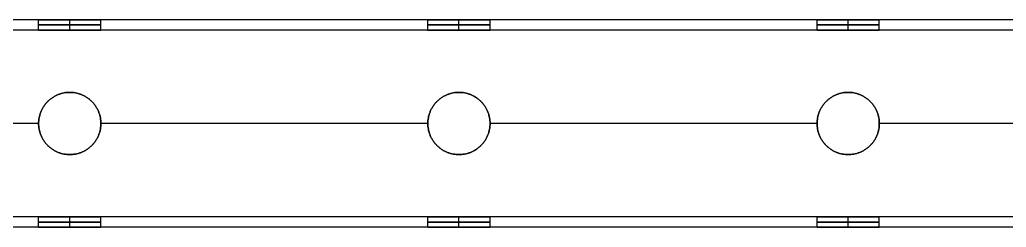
# Model space of a CAD drawing. Header units: millimetres. Extents: x 1279 to 9834, y -699 to 998.
# Drawn here: x 9279.3 to 9469.4, y -4.2 to 35.8 of the extents above; entities that cross this region are included whole.
import ezdxf

# ---------------------------------------------------------------- set-up
doc = ezdxf.new("R2010")
doc.units = ezdxf.units.MM
doc.header["$MEASUREMENT"] = 0
doc.layers.add('staal', color=7, linetype='Continuous', true_color=0x4c4c4c)

msp = doc.modelspace()

# ---------------------------------------------------------------- linework, layer by layer
at = {"layer": 'staal'}
for p, q in [((9282.89, 33.85, 1888.61), (9282.89, 35.85, 1888.61)), ((9288.89, 33.85, 1894.61), (9288.89, 35.85, 1894.61)), ((9288.89, 33.85, 1882.61), (9288.89, 35.85, 1882.61)), ((9294.89, 33.85, 1888.61), (9294.89, 35.85, 1888.61)), ((9357.89, 33.85, 1888.61), (9357.89, 35.85, 1888.61)), ((9363.89, 33.85, 1894.61), (9363.89, 35.85, 1894.61)), ((9363.89, 33.85, 1882.61), (9363.89, 35.85, 1882.61)), ((9369.89, 33.85, 1888.61), (9369.89, 35.85, 1888.61)), ((9432.89, 33.85, 1888.61), (9432.89, 35.85, 1888.61)), ((9438.89, 33.85, 1894.61), (9438.89, 35.85, 1894.61)), ((9438.89, 33.85, 1882.61), (9438.89, 35.85, 1882.61)), ((9444.89, 33.85, 1888.61), (9444.89, 35.85, 1888.61)), ((9288.89, 21.85, 1870.61), (9288.89, 21.85, 1868.61)), ((9288.89, 21.85, 1908.61), (9288.89, 21.85, 1906.61)), ((9363.89, 21.85, 1870.61), (9363.89, 21.85, 1868.61)), ((9363.89, 21.85, 1908.61), (9363.89, 21.85, 1906.61)), ((9438.89, 21.85, 1870.61), (9438.89, 21.85, 1868.61)), ((9438.89, 21.85, 1908.61), (9438.89, 21.85, 1906.61)), ((9282.89, 15.85, 1870.61), (9282.89, 15.85, 1868.61)), ((9282.89, 15.85, 1908.61), (9282.89, 15.85, 1906.61)), ((9294.89, 15.85, 1870.61), (9294.89, 15.85, 1868.61)), ((9294.89, 15.85, 1908.61), (9294.89, 15.85, 1906.61)), ((9357.89, 15.85, 1870.61), (9357.89, 15.85, 1868.61)), ((9357.89, 15.85, 1908.61), (9357.89, 15.85, 1906.61)), ((9369.89, 15.85, 1870.61), (9369.89, 15.85, 1868.61)), ((9369.89, 15.85, 1908.61), (9369.89, 15.85, 1906.61)), ((9432.89, 15.85, 1870.61), (9432.89, 15.85, 1868.61)), ((9432.89, 15.85, 1908.61), (9432.89, 15.85, 1906.61)), ((9444.89, 15.85, 1870.61), (9444.89, 15.85, 1868.61)), ((9444.89, 15.85, 1908.61), (9444.89, 15.85, 1906.61)), ((9288.89, 9.85, 1870.61), (9288.89, 9.85, 1868.61)), ((9288.89, 9.85, 1908.61), (9288.89, 9.85, 1906.61)), ((9363.89, 9.85, 1870.61), (9363.89, 9.85, 1868.61)), ((9363.89, 9.85, 1908.61), (9363.89, 9.85, 1906.61)), ((9438.89, 9.85, 1870.61), (9438.89, 9.85, 1868.61)), ((9438.89, 9.85, 1908.61), (9438.89, 9.85, 1906.61)), ((9282.89, -4.15, 1888.61), (9282.89, -2.15, 1888.61)), ((9288.89, -4.15, 1894.61), (9288.89, -2.15, 1894.61)), ((9288.89, -4.15, 1882.61), (9288.89, -2.15, 1882.61)), ((9294.89, -4.15, 1888.61), (9294.89, -2.15, 1888.61)), ((9357.89, -4.15, 1888.61), (9357.89, -2.15, 1888.61)), ((9363.89, -4.15, 1894.61), (9363.89, -2.15, 1894.61)), ((9363.89, -4.15, 1882.61), (9363.89, -2.15, 1882.61)), ((9369.89, -4.15, 1888.61), (9369.89, -2.15, 1888.61)), ((9432.89, -4.15, 1888.61), (9432.89, -2.15, 1888.61)), ((9438.89, -4.15, 1894.61), (9438.89, -2.15, 1894.61)), ((9438.89, -4.15, 1882.61), (9438.89, -2.15, 1882.61)), ((9444.89, -4.15, 1888.61), (9444.89, -2.15, 1888.61))]:
    msp.add_line(p, q, dxfattribs=at)
for points in [[(9794.39, 35.85, 1868.61), (9476.64, 35.85, 1868.61), (9158.89, 35.85, 1868.61)], [(9794.39, 35.85, 1908.61), (9476.64, 35.85, 1908.61), (9158.89, 35.85, 1908.61)], [(9282.89, 35.85, 1888.61), (9251.39, 35.85, 1888.61), (9219.89, 35.85, 1888.61)], [(9357.89, 35.85, 1888.61), (9326.39, 35.85, 1888.61), (9294.89, 35.85, 1888.61)], [(9432.89, 35.85, 1888.61), (9401.39, 35.85, 1888.61), (9369.89, 35.85, 1888.61)], [(9507.89, 35.85, 1888.61), (9476.39, 35.85, 1888.61), (9444.89, 35.85, 1888.61)], [(9794.39, 33.85, 1870.61), (9476.64, 33.85, 1870.61), (9158.89, 33.85, 1870.61)], [(9794.39, 33.85, 1906.61), (9476.64, 33.85, 1906.61), (9158.89, 33.85, 1906.61)], [(9282.89, 33.85, 1888.61), (9251.39, 33.85, 1888.61), (9219.89, 33.85, 1888.61)], [(9357.89, 33.85, 1888.61), (9326.39, 33.85, 1888.61), (9294.89, 33.85, 1888.61)], [(9432.89, 33.85, 1888.61), (9401.39, 33.85, 1888.61), (9369.89, 33.85, 1888.61)], [(9507.89, 33.85, 1888.61), (9476.39, 33.85, 1888.61), (9444.89, 33.85, 1888.61)], [(9282.89, 15.85, 1868.61), (9251.39, 15.85, 1868.61), (9219.89, 15.85, 1868.61)], [(9282.89, 15.85, 1908.61), (9251.39, 15.85, 1908.61), (9219.89, 15.85, 1908.61)], [(9282.89, 15.85, 1870.61), (9251.39, 15.85, 1870.61), (9219.89, 15.85, 1870.61)], [(9282.89, 15.85, 1906.61), (9251.39, 15.85, 1906.61), (9219.89, 15.85, 1906.61)], [(9357.89, 15.85, 1868.61), (9326.39, 15.85, 1868.61), (9294.89, 15.85, 1868.61)], [(9357.89, 15.85, 1908.61), (9326.39, 15.85, 1908.61), (9294.89, 15.85, 1908.61)], [(9357.89, 15.85, 1870.61), (9326.39, 15.85, 1870.61), (9294.89, 15.85, 1870.61)], [(9357.89, 15.85, 1906.61), (9326.39, 15.85, 1906.61), (9294.89, 15.85, 1906.61)], [(9432.89, 15.85, 1868.61), (9401.39, 15.85, 1868.61), (9369.89, 15.85, 1868.61)], [(9432.89, 15.85, 1908.61), (9401.39, 15.85, 1908.61), (9369.89, 15.85, 1908.61)], [(9432.89, 15.85, 1870.61), (9401.39, 15.85, 1870.61), (9369.89, 15.85, 1870.61)], [(9432.89, 15.85, 1906.61), (9401.39, 15.85, 1906.61), (9369.89, 15.85, 1906.61)], [(9507.89, 15.85, 1868.61), (9476.39, 15.85, 1868.61), (9444.89, 15.85, 1868.61)], [(9507.89, 15.85, 1908.61), (9476.39, 15.85, 1908.61), (9444.89, 15.85, 1908.61)], [(9507.89, 15.85, 1870.61), (9476.39, 15.85, 1870.61), (9444.89, 15.85, 1870.61)], [(9507.89, 15.85, 1906.61), (9476.39, 15.85, 1906.61), (9444.89, 15.85, 1906.61)], [(9794.39, -2.15, 1870.61), (9476.64, -2.15, 1870.61), (9158.89, -2.15, 1870.61)], [(9794.39, -2.15, 1906.61), (9476.64, -2.15, 1906.61), (9158.89, -2.15, 1906.61)], [(9282.89, -2.15, 1888.61), (9251.39, -2.15, 1888.61), (9219.89, -2.15, 1888.61)], [(9357.89, -2.15, 1888.61), (9326.39, -2.15, 1888.61), (9294.89, -2.15, 1888.61)], [(9432.89, -2.15, 1888.61), (9401.39, -2.15, 1888.61), (9369.89, -2.15, 1888.61)], [(9507.89, -2.15, 1888.61), (9476.39, -2.15, 1888.61), (9444.89, -2.15, 1888.61)], [(9794.39, -4.15, 1868.61), (9476.64, -4.15, 1868.61), (9158.89, -4.15, 1868.61)], [(9794.39, -4.15, 1908.61), (9476.64, -4.15, 1908.61), (9158.89, -4.15, 1908.61)], [(9282.89, -4.15, 1888.61), (9251.39, -4.15, 1888.61), (9219.89, -4.15, 1888.61)], [(9357.89, -4.15, 1888.61), (9326.39, -4.15, 1888.61), (9294.89, -4.15, 1888.61)], [(9432.89, -4.15, 1888.61), (9401.39, -4.15, 1888.61), (9369.89, -4.15, 1888.61)], [(9507.89, -4.15, 1888.61), (9476.39, -4.15, 1888.61), (9444.89, -4.15, 1888.61)]]:
    msp.add_open_spline(points, degree=2, dxfattribs=at)
for points, weights, knots in [([(9288.89, 35.85, 1894.61), (9294.89, 35.85, 1894.61), (9294.89, 35.85, 1888.61), (9294.89, 35.85, 1882.61), (9288.89, 35.85, 1882.61), (9282.89, 35.85, 1882.61), (9282.89, 35.85, 1888.61), (9282.89, 35.85, 1894.61), (9288.89, 35.85, 1894.61)], [1, 0.707106781187, 1, 0.707106781187, 1, 0.707106781187, 1, 0.707106781187, 1], [-31.415927, -31.415927, -31.415927, -23.561945, -23.561945, -15.707963, -15.707963, -7.853982, -7.853982, 0, 0, 0]), ([(9288.89, 34.85, 1894.61), (9282.89, 34.85, 1894.61), (9282.89, 34.85, 1888.61), (9282.89, 34.85, 1882.61), (9288.89, 34.85, 1882.61), (9294.89, 34.85, 1882.61), (9294.89, 34.85, 1888.61), (9294.89, 34.85, 1894.61), (9288.89, 34.85, 1894.61)], [1, 0.707106781187, 1, 0.707106781187, 1, 0.707106781187, 1, 0.707106781187, 1], [0, 0, 0, 7.853982, 7.853982, 15.707963, 15.707963, 23.561945, 23.561945, 31.415927, 31.415927, 31.415927]), ([(9363.89, 35.85, 1894.61), (9369.89, 35.85, 1894.61), (9369.89, 35.85, 1888.61), (9369.89, 35.85, 1882.61), (9363.89, 35.85, 1882.61), (9357.89, 35.85, 1882.61), (9357.89, 35.85, 1888.61), (9357.89, 35.85, 1894.61), (9363.89, 35.85, 1894.61)], [1, 0.707106781187, 1, 0.707106781187, 1, 0.707106781187, 1, 0.707106781187, 1], [-31.415927, -31.415927, -31.415927, -23.561945, -23.561945, -15.707963, -15.707963, -7.853982, -7.853982, 0, 0, 0]), ([(9363.89, 34.85, 1894.61), (9357.89, 34.85, 1894.61), (9357.89, 34.85, 1888.61), (9357.89, 34.85, 1882.61), (9363.89, 34.85, 1882.61), (9369.89, 34.85, 1882.61), (9369.89, 34.85, 1888.61), (9369.89, 34.85, 1894.61), (9363.89, 34.85, 1894.61)], [1, 0.707106781187, 1, 0.707106781187, 1, 0.707106781187, 1, 0.707106781187, 1], [0, 0, 0, 7.853982, 7.853982, 15.707963, 15.707963, 23.561945, 23.561945, 31.415927, 31.415927, 31.415927]), ([(9438.89, 35.85, 1894.61), (9444.89, 35.85, 1894.61), (9444.89, 35.85, 1888.61), (9444.89, 35.85, 1882.61), (9438.89, 35.85, 1882.61), (9432.89, 35.85, 1882.61), (9432.89, 35.85, 1888.61), (9432.89, 35.85, 1894.61), (9438.89, 35.85, 1894.61)], [1, 0.707106781187, 1, 0.707106781187, 1, 0.707106781187, 1, 0.707106781187, 1], [-31.415927, -31.415927, -31.415927, -23.561945, -23.561945, -15.707963, -15.707963, -7.853982, -7.853982, 0, 0, 0]), ([(9438.89, 34.85, 1894.61), (9432.89, 34.85, 1894.61), (9432.89, 34.85, 1888.61), (9432.89, 34.85, 1882.61), (9438.89, 34.85, 1882.61), (9444.89, 34.85, 1882.61), (9444.89, 34.85, 1888.61), (9444.89, 34.85, 1894.61), (9438.89, 34.85, 1894.61)], [1, 0.707106781187, 1, 0.707106781187, 1, 0.707106781187, 1, 0.707106781187, 1], [0, 0, 0, 7.853982, 7.853982, 15.707963, 15.707963, 23.561945, 23.561945, 31.415927, 31.415927, 31.415927]), ([(9288.89, 33.85, 1894.61), (9282.89, 33.85, 1894.61), (9282.89, 33.85, 1888.61), (9282.89, 33.85, 1882.61), (9288.89, 33.85, 1882.61), (9294.89, 33.85, 1882.61), (9294.89, 33.85, 1888.61), (9294.89, 33.85, 1894.61), (9288.89, 33.85, 1894.61)], [0.999999860338, 0.707106851018, 1, 0.707106781187, 1, 0.707106781187, 1, 0.707106851018, 0.999999860338], [0, 0, 0, 7.853981, 7.853981, 15.707963, 15.707963, 23.561946, 23.561946, 31.415927, 31.415927, 31.415927]), ([(9363.89, 33.85, 1894.61), (9357.89, 33.85, 1894.61), (9357.89, 33.85, 1888.61), (9357.89, 33.85, 1882.61), (9363.89, 33.85, 1882.61), (9369.89, 33.85, 1882.61), (9369.89, 33.85, 1888.61), (9369.89, 33.85, 1894.61), (9363.89, 33.85, 1894.61)], [0.999999860338, 0.707106851018, 1, 0.707106781187, 1, 0.707106781187, 1, 0.707106851018, 0.999999860338], [0, 0, 0, 7.853981, 7.853981, 15.707963, 15.707963, 23.561946, 23.561946, 31.415927, 31.415927, 31.415927]), ([(9438.89, 33.85, 1894.61), (9432.89, 33.85, 1894.61), (9432.89, 33.85, 1888.61), (9432.89, 33.85, 1882.61), (9438.89, 33.85, 1882.61), (9444.89, 33.85, 1882.61), (9444.89, 33.85, 1888.61), (9444.89, 33.85, 1894.61), (9438.89, 33.85, 1894.61)], [1, 0.707106781187, 1, 0.707106781187, 1, 0.707106781187, 1, 0.707106781187, 1], [0, 0, 0, 7.853982, 7.853982, 15.707963, 15.707963, 23.561945, 23.561945, 31.415927, 31.415927, 31.415927]), ([(9288.89, 21.85, 1868.61), (9294.89, 21.85, 1868.61), (9294.89, 15.85, 1868.61), (9294.89, 9.85, 1868.61), (9288.89, 9.85, 1868.61), (9282.89, 9.85, 1868.61), (9282.89, 15.85, 1868.61), (9282.89, 21.85, 1868.61), (9288.89, 21.85, 1868.61)], [1, 0.707106781187, 1, 0.707106781187, 1, 0.707106781187, 1, 0.707106781187, 1], [-31.415927, -31.415927, -31.415927, -23.561945, -23.561945, -15.707963, -15.707963, -7.853982, -7.853982, 0, 0, 0]), ([(9288.89, 21.85, 1908.61), (9282.89, 21.85, 1908.61), (9282.89, 15.85, 1908.61), (9282.89, 9.85, 1908.61), (9288.89, 9.85, 1908.61), (9294.89, 9.85, 1908.61), (9294.89, 15.85, 1908.61), (9294.89, 21.85, 1908.61), (9288.89, 21.85, 1908.61)], [1, 0.707106781187, 1, 0.707106781187, 1, 0.707106781187, 1, 0.707106781187, 1], [0, 0, 0, 7.853982, 7.853982, 15.707963, 15.707963, 23.561945, 23.561945, 31.415927, 31.415927, 31.415927]), ([(9288.89, 21.85, 1870.61), (9282.89, 21.85, 1870.61), (9282.89, 15.85, 1870.61), (9282.89, 9.85, 1870.61), (9288.89, 9.85, 1870.61), (9294.89, 9.85, 1870.61), (9294.89, 15.85, 1870.61), (9294.89, 21.85, 1870.61), (9288.89, 21.85, 1870.61)], [1, 0.707106781187, 1, 0.707106781187, 1, 0.707106781187, 1, 0.707106781187, 1], [0, 0, 0, 7.853982, 7.853982, 15.707963, 15.707963, 23.561945, 23.561945, 31.415927, 31.415927, 31.415927]), ([(9288.89, 21.85, 1906.61), (9294.89, 21.85, 1906.61), (9294.89, 15.85, 1906.61), (9294.89, 9.85, 1906.61), (9288.89, 9.85, 1906.61), (9282.89, 9.85, 1906.61), (9282.89, 15.85, 1906.61), (9282.89, 21.85, 1906.61), (9288.89, 21.85, 1906.61)], [1, 0.707106781187, 1, 0.707106781187, 1, 0.707106781187, 1, 0.707106781187, 1], [-31.415927, -31.415927, -31.415927, -23.561945, -23.561945, -15.707963, -15.707963, -7.853982, -7.853982, 0, 0, 0]), ([(9288.89, 21.85, 1869.61), (9282.89, 21.85, 1869.61), (9282.89, 15.85, 1869.61), (9282.89, 9.85, 1869.61), (9288.89, 9.85, 1869.61), (9294.89, 9.85, 1869.61), (9294.89, 15.85, 1869.61), (9294.89, 21.85, 1869.61), (9288.89, 21.85, 1869.61)], [1, 0.707106781187, 1, 0.707106781187, 1, 0.707106781187, 1, 0.707106781187, 1], [0, 0, 0, 7.853982, 7.853982, 15.707963, 15.707963, 23.561945, 23.561945, 31.415927, 31.415927, 31.415927]), ([(9288.89, 21.85, 1907.61), (9282.89, 21.85, 1907.61), (9282.89, 15.85, 1907.61), (9282.89, 9.85, 1907.61), (9288.89, 9.85, 1907.61), (9294.89, 9.85, 1907.61), (9294.89, 15.85, 1907.61), (9294.89, 21.85, 1907.61), (9288.89, 21.85, 1907.61)], [1, 0.707106781187, 1, 0.707106781187, 1, 0.707106781187, 1, 0.707106781187, 1], [0, 0, 0, 7.853982, 7.853982, 15.707963, 15.707963, 23.561945, 23.561945, 31.415927, 31.415927, 31.415927]), ([(9363.89, 21.85, 1868.61), (9369.89, 21.85, 1868.61), (9369.89, 15.85, 1868.61), (9369.89, 9.85, 1868.61), (9363.89, 9.85, 1868.61), (9357.89, 9.85, 1868.61), (9357.89, 15.85, 1868.61), (9357.89, 21.85, 1868.61), (9363.89, 21.85, 1868.61)], [1, 0.707106781187, 1, 0.707106781187, 1, 0.707106781187, 1, 0.707106781187, 1], [-31.415927, -31.415927, -31.415927, -23.561945, -23.561945, -15.707963, -15.707963, -7.853982, -7.853982, 0, 0, 0]), ([(9363.89, 21.85, 1908.61), (9357.89, 21.85, 1908.61), (9357.89, 15.85, 1908.61), (9357.89, 9.85, 1908.61), (9363.89, 9.85, 1908.61), (9369.89, 9.85, 1908.61), (9369.89, 15.85, 1908.61), (9369.89, 21.85, 1908.61), (9363.89, 21.85, 1908.61)], [1, 0.707106781187, 1, 0.707106781187, 1, 0.707106781187, 1, 0.707106781187, 1], [0, 0, 0, 7.853982, 7.853982, 15.707963, 15.707963, 23.561945, 23.561945, 31.415927, 31.415927, 31.415927]), ([(9363.89, 21.85, 1870.61), (9357.89, 21.85, 1870.61), (9357.89, 15.85, 1870.61), (9357.89, 9.85, 1870.61), (9363.89, 9.85, 1870.61), (9369.89, 9.85, 1870.61), (9369.89, 15.85, 1870.61), (9369.89, 21.85, 1870.61), (9363.89, 21.85, 1870.61)], [1, 0.707106781187, 1, 0.707106781187, 1, 0.707106781187, 1, 0.707106781187, 1], [0, 0, 0, 7.853982, 7.853982, 15.707963, 15.707963, 23.561945, 23.561945, 31.415927, 31.415927, 31.415927]), ([(9363.89, 21.85, 1906.61), (9369.89, 21.85, 1906.61), (9369.89, 15.85, 1906.61), (9369.89, 9.85, 1906.61), (9363.89, 9.85, 1906.61), (9357.89, 9.85, 1906.61), (9357.89, 15.85, 1906.61), (9357.89, 21.85, 1906.61), (9363.89, 21.85, 1906.61)], [1, 0.707106781187, 1, 0.707106781187, 1, 0.707106781187, 1, 0.707106781187, 1], [-31.415927, -31.415927, -31.415927, -23.561945, -23.561945, -15.707963, -15.707963, -7.853982, -7.853982, 0, 0, 0]), ([(9363.89, 21.85, 1869.61), (9357.89, 21.85, 1869.61), (9357.89, 15.85, 1869.61), (9357.89, 9.85, 1869.61), (9363.89, 9.85, 1869.61), (9369.89, 9.85, 1869.61), (9369.89, 15.85, 1869.61), (9369.89, 21.85, 1869.61), (9363.89, 21.85, 1869.61)], [1, 0.707106781187, 1, 0.707106781187, 1, 0.707106781187, 1, 0.707106781187, 1], [0, 0, 0, 7.853982, 7.853982, 15.707963, 15.707963, 23.561945, 23.561945, 31.415927, 31.415927, 31.415927]), ([(9363.89, 21.85, 1907.61), (9357.89, 21.85, 1907.61), (9357.89, 15.85, 1907.61), (9357.89, 9.85, 1907.61), (9363.89, 9.85, 1907.61), (9369.89, 9.85, 1907.61), (9369.89, 15.85, 1907.61), (9369.89, 21.85, 1907.61), (9363.89, 21.85, 1907.61)], [1, 0.707106781187, 1, 0.707106781187, 1, 0.707106781187, 1, 0.707106781187, 1], [0, 0, 0, 7.853982, 7.853982, 15.707963, 15.707963, 23.561945, 23.561945, 31.415927, 31.415927, 31.415927]), ([(9438.89, 21.85, 1868.61), (9444.89, 21.85, 1868.61), (9444.89, 15.85, 1868.61), (9444.89, 9.85, 1868.61), (9438.89, 9.85, 1868.61), (9432.89, 9.85, 1868.61), (9432.89, 15.85, 1868.61), (9432.89, 21.85, 1868.61), (9438.89, 21.85, 1868.61)], [1, 0.707106781187, 1, 0.707106781187, 1, 0.707106781187, 1, 0.707106781187, 1], [-31.415927, -31.415927, -31.415927, -23.561945, -23.561945, -15.707963, -15.707963, -7.853982, -7.853982, 0, 0, 0]), ([(9438.89, 21.85, 1908.61), (9432.89, 21.85, 1908.61), (9432.89, 15.85, 1908.61), (9432.89, 9.85, 1908.61), (9438.89, 9.85, 1908.61), (9444.89, 9.85, 1908.61), (9444.89, 15.85, 1908.61), (9444.89, 21.85, 1908.61), (9438.89, 21.85, 1908.61)], [1, 0.707106781187, 1, 0.707106781187, 1, 0.707106781187, 1, 0.707106781187, 1], [0, 0, 0, 7.853982, 7.853982, 15.707963, 15.707963, 23.561945, 23.561945, 31.415927, 31.415927, 31.415927]), ([(9438.89, 21.85, 1870.61), (9432.89, 21.85, 1870.61), (9432.89, 15.85, 1870.61), (9432.89, 9.85, 1870.61), (9438.89, 9.85, 1870.61), (9444.89, 9.85, 1870.61), (9444.89, 15.85, 1870.61), (9444.89, 21.85, 1870.61), (9438.89, 21.85, 1870.61)], [1, 0.707106781187, 1, 0.707106781187, 1, 0.707106781187, 1, 0.707106781187, 1], [0, 0, 0, 7.853982, 7.853982, 15.707963, 15.707963, 23.561945, 23.561945, 31.415927, 31.415927, 31.415927]), ([(9438.89, 21.85, 1906.61), (9444.89, 21.85, 1906.61), (9444.89, 15.85, 1906.61), (9444.89, 9.85, 1906.61), (9438.89, 9.85, 1906.61), (9432.89, 9.85, 1906.61), (9432.89, 15.85, 1906.61), (9432.89, 21.85, 1906.61), (9438.89, 21.85, 1906.61)], [1, 0.707106781187, 1, 0.707106781187, 1, 0.707106781187, 1, 0.707106781187, 1], [-31.415927, -31.415927, -31.415927, -23.561945, -23.561945, -15.707963, -15.707963, -7.853982, -7.853982, 0, 0, 0]), ([(9438.89, 21.85, 1869.61), (9432.89, 21.85, 1869.61), (9432.89, 15.85, 1869.61), (9432.89, 9.85, 1869.61), (9438.89, 9.85, 1869.61), (9444.89, 9.85, 1869.61), (9444.89, 15.85, 1869.61), (9444.89, 21.85, 1869.61), (9438.89, 21.85, 1869.61)], [1, 0.707106781187, 1, 0.707106781187, 1, 0.707106781187, 1, 0.707106781187, 1], [0, 0, 0, 7.853982, 7.853982, 15.707963, 15.707963, 23.561945, 23.561945, 31.415927, 31.415927, 31.415927]), ([(9438.89, 21.85, 1907.61), (9432.89, 21.85, 1907.61), (9432.89, 15.85, 1907.61), (9432.89, 9.85, 1907.61), (9438.89, 9.85, 1907.61), (9444.89, 9.85, 1907.61), (9444.89, 15.85, 1907.61), (9444.89, 21.85, 1907.61), (9438.89, 21.85, 1907.61)], [1, 0.707106781187, 1, 0.707106781187, 1, 0.707106781187, 1, 0.707106781187, 1], [0, 0, 0, 7.853982, 7.853982, 15.707963, 15.707963, 23.561945, 23.561945, 31.415927, 31.415927, 31.415927]), ([(9288.89, -2.15, 1894.61), (9294.89, -2.15, 1894.61), (9294.89, -2.15, 1888.61), (9294.89, -2.15, 1882.61), (9288.89, -2.15, 1882.61), (9282.89, -2.15, 1882.61), (9282.89, -2.15, 1888.61), (9282.89, -2.15, 1894.61), (9288.89, -2.15, 1894.61)], [1, 0.707106781187, 1, 0.707106781187, 1, 0.707106781187, 1, 0.707106781187, 1], [-31.415927, -31.415927, -31.415927, -23.561945, -23.561945, -15.707963, -15.707963, -7.853982, -7.853982, 0, 0, 0]), ([(9288.89, -3.15, 1894.61), (9282.89, -3.15, 1894.61), (9282.89, -3.15, 1888.61), (9282.89, -3.15, 1882.61), (9288.89, -3.15, 1882.61), (9294.89, -3.15, 1882.61), (9294.89, -3.15, 1888.61), (9294.89, -3.15, 1894.61), (9288.89, -3.15, 1894.61)], [1, 0.707106781187, 1, 0.707106781187, 1, 0.707106781187, 1, 0.707106781187, 1], [0, 0, 0, 7.853982, 7.853982, 15.707963, 15.707963, 23.561945, 23.561945, 31.415927, 31.415927, 31.415927]), ([(9363.89, -2.15, 1894.61), (9369.89, -2.15, 1894.61), (9369.89, -2.15, 1888.61), (9369.89, -2.15, 1882.61), (9363.89, -2.15, 1882.61), (9357.89, -2.15, 1882.61), (9357.89, -2.15, 1888.61), (9357.89, -2.15, 1894.61), (9363.89, -2.15, 1894.61)], [1, 0.707106781187, 1, 0.707106781187, 1, 0.707106781187, 1, 0.707106851018, 0.999999860338], [-31.415927, -31.415927, -31.415927, -23.561944, -23.561944, -15.707962, -15.707962, -7.85398, -7.85398, 0, 0, 0]), ([(9363.89, -3.15, 1894.61), (9357.89, -3.15, 1894.61), (9357.89, -3.15, 1888.61), (9357.89, -3.15, 1882.61), (9363.89, -3.15, 1882.61), (9369.89, -3.15, 1882.61), (9369.89, -3.15, 1888.61), (9369.89, -3.15, 1894.61), (9363.89, -3.15, 1894.61)], [1, 0.707106781187, 1, 0.707106781187, 1, 0.707106781187, 1, 0.707106781187, 1], [0, 0, 0, 7.853982, 7.853982, 15.707963, 15.707963, 23.561945, 23.561945, 31.415927, 31.415927, 31.415927]), ([(9438.89, -2.15, 1894.61), (9444.89, -2.15, 1894.61), (9444.89, -2.15, 1888.61), (9444.89, -2.15, 1882.61), (9438.89, -2.15, 1882.61), (9432.89, -2.15, 1882.61), (9432.89, -2.15, 1888.61), (9432.89, -2.15, 1894.61), (9438.89, -2.15, 1894.61)], [1, 0.707106781187, 1, 0.707106781187, 1, 0.707106781187, 1, 0.707106851018, 0.999999860338], [-31.415927, -31.415927, -31.415927, -23.561944, -23.561944, -15.707962, -15.707962, -7.85398, -7.85398, 0, 0, 0]), ([(9438.89, -3.15, 1894.61), (9432.89, -3.15, 1894.61), (9432.89, -3.15, 1888.61), (9432.89, -3.15, 1882.61), (9438.89, -3.15, 1882.61), (9444.89, -3.15, 1882.61), (9444.89, -3.15, 1888.61), (9444.89, -3.15, 1894.61), (9438.89, -3.15, 1894.61)], [1, 0.707106781187, 1, 0.707106781187, 1, 0.707106781187, 1, 0.707106781187, 1], [0, 0, 0, 7.853982, 7.853982, 15.707963, 15.707963, 23.561945, 23.561945, 31.415927, 31.415927, 31.415927]), ([(9288.89, -4.15, 1894.61), (9282.89, -4.15, 1894.61), (9282.89, -4.15, 1888.61), (9282.89, -4.15, 1882.61), (9288.89, -4.15, 1882.61), (9294.89, -4.15, 1882.61), (9294.89, -4.15, 1888.61), (9294.89, -4.15, 1894.61), (9288.89, -4.15, 1894.61)], [1, 0.707106781187, 1, 0.707106781187, 1, 0.707106781187, 1, 0.707106781187, 1], [0, 0, 0, 7.853982, 7.853982, 15.707963, 15.707963, 23.561945, 23.561945, 31.415927, 31.415927, 31.415927]), ([(9363.89, -4.15, 1894.61), (9357.89, -4.15, 1894.61), (9357.89, -4.15, 1888.61), (9357.89, -4.15, 1882.61), (9363.89, -4.15, 1882.61), (9369.89, -4.15, 1882.61), (9369.89, -4.15, 1888.61), (9369.89, -4.15, 1894.61), (9363.89, -4.15, 1894.61)], [1, 0.707106781187, 1, 0.707106781187, 1, 0.707106781187, 1, 0.707106781187, 1], [0, 0, 0, 7.853982, 7.853982, 15.707963, 15.707963, 23.561945, 23.561945, 31.415927, 31.415927, 31.415927]), ([(9438.89, -4.15, 1894.61), (9432.89, -4.15, 1894.61), (9432.89, -4.15, 1888.61), (9432.89, -4.15, 1882.61), (9438.89, -4.15, 1882.61), (9444.89, -4.15, 1882.61), (9444.89, -4.15, 1888.61), (9444.89, -4.15, 1894.61), (9438.89, -4.15, 1894.61)], [1, 0.707106781187, 1, 0.707106781187, 1, 0.707106781187, 1, 0.707106781187, 1], [0, 0, 0, 7.853982, 7.853982, 15.707963, 15.707963, 23.561945, 23.561945, 31.415927, 31.415927, 31.415927])]:
    msp.add_rational_spline(points, weights, degree=2, knots=knots, dxfattribs=at)

doc.saveas('drawing.dxf')
